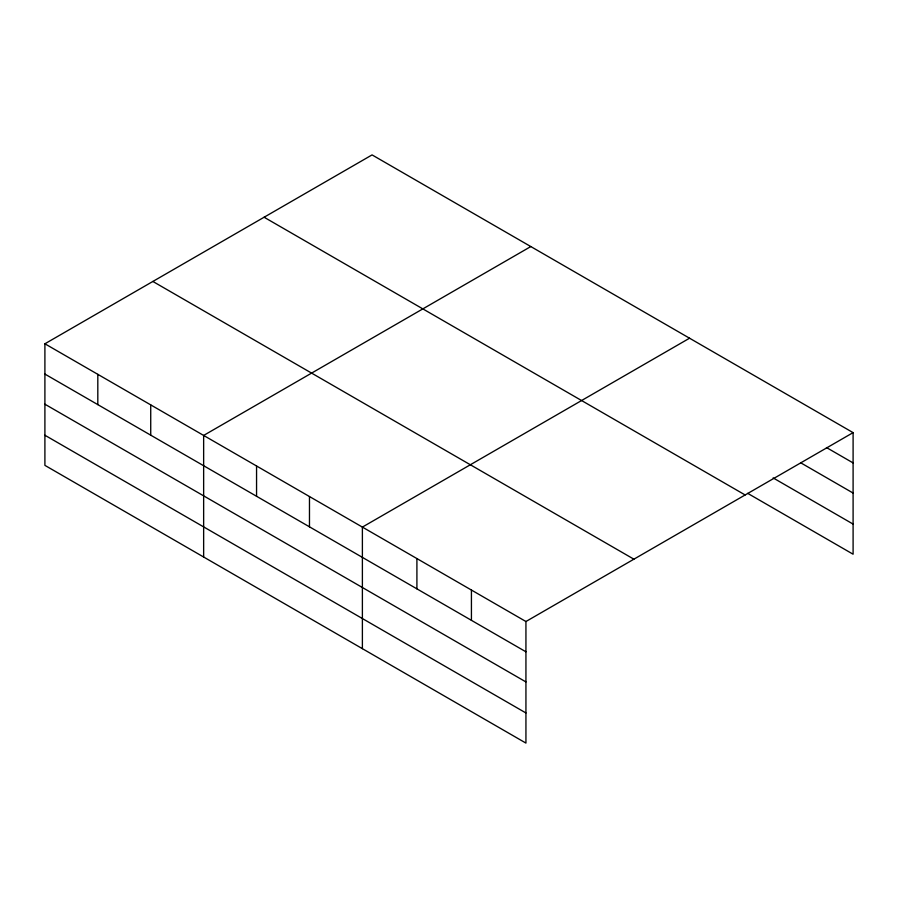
<?xml version="1.0" encoding="UTF-8"?>
<svg xmlns="http://www.w3.org/2000/svg" width="898" height="898" viewBox="0 0 898 898"><rect width="100%" height="100%" fill="white"/><g stroke="black" fill="none" stroke-linecap="round" stroke-linejoin="round"><path stroke-width="1.35" d="M525.936 681.93L525.936 621.517L44.9 343.788L44.9 465.366L525.936 743.095L525.936 681.93L44.9 404.201M747.697 493.35L853.1 554.212L853.1 432.634L372.064 154.905L44.9 343.788M530.808 246.557L203.644 435.44L203.644 557.018M689.541 338.209L362.388 527.092L362.388 648.659M525.936 621.517L853.1 432.634M826.452 447.53L853.1 462.919M801.005 462.964L853.1 493.047M773.144 477.916L853.1 524.084M264.102 217.237L745.138 494.966M152.862 281.456L633.898 559.185M44.9 374.073L525.936 651.802M44.9 435.238L525.936 712.967M471.428 590.042L471.428 620.327M416.908 558.567L416.908 588.852M309.473 496.538L309.473 526.823M256.559 465.995L256.559 496.268M150.729 404.897L150.729 435.171M97.815 374.343L97.815 404.628"/></g></svg>
